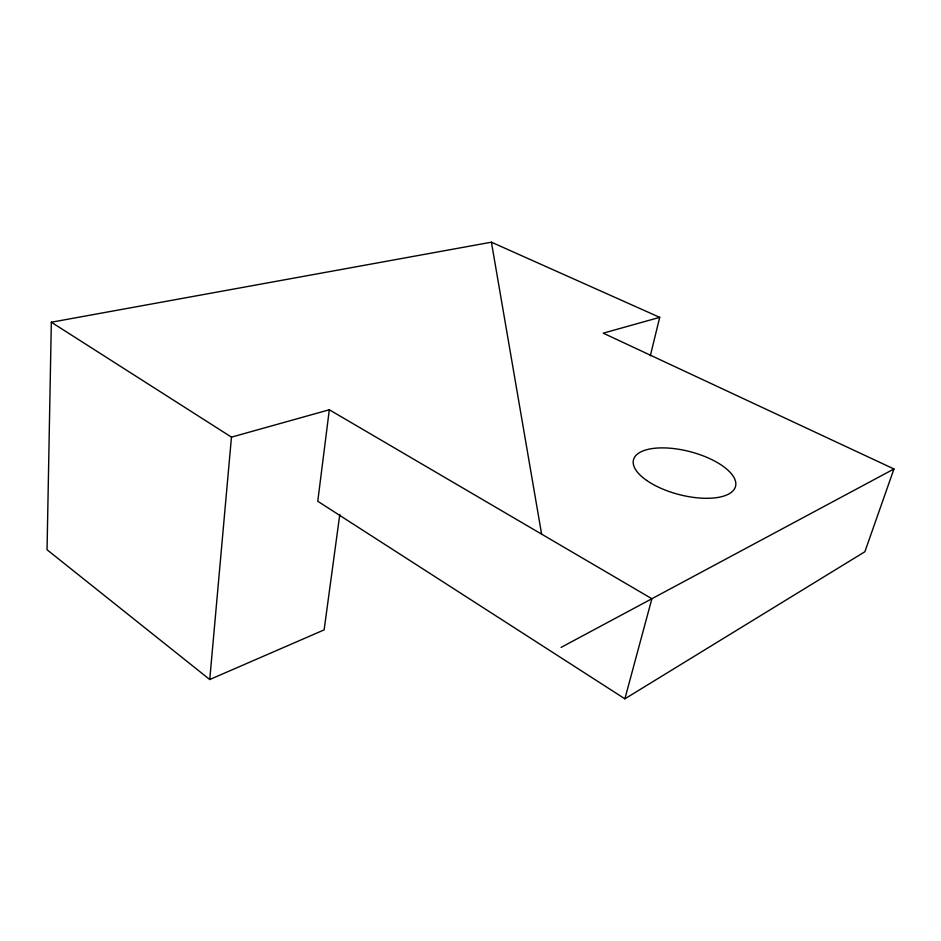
<?xml version="1.0" encoding="UTF-8"?>
<svg xmlns="http://www.w3.org/2000/svg" width="941" height="941" viewBox="0 0 941 941"><rect width="100%" height="100%" fill="white"/><g stroke="black" fill="none" stroke-linecap="round" stroke-linejoin="round"><path stroke-width="1.41" d="M650.302 355.839L659.712 317.352L491.414 242.19L51.332 322.222L47.05 549.767L209.749 679.531L324.127 629.882L339.807 514.386M209.749 679.531L231.462 437.13L51.332 322.222M231.462 437.13L329.315 409.77L317.764 501.271L624.883 698.81L864.873 551.744L893.95 468.971L603.228 333.161L659.712 317.352M624.883 698.81L651.878 598.735L329.315 409.77M561.095 647.396L893.95 468.971M491.414 242.19L541.616 534.135M646.596 480.38A52.72 22.137 14.6 0 0 733.439 490.343A52.72 22.137 14.6 0 0 673.533 448.551A52.72 22.137 14.6 0 0 646.596 480.38"/></g></svg>
